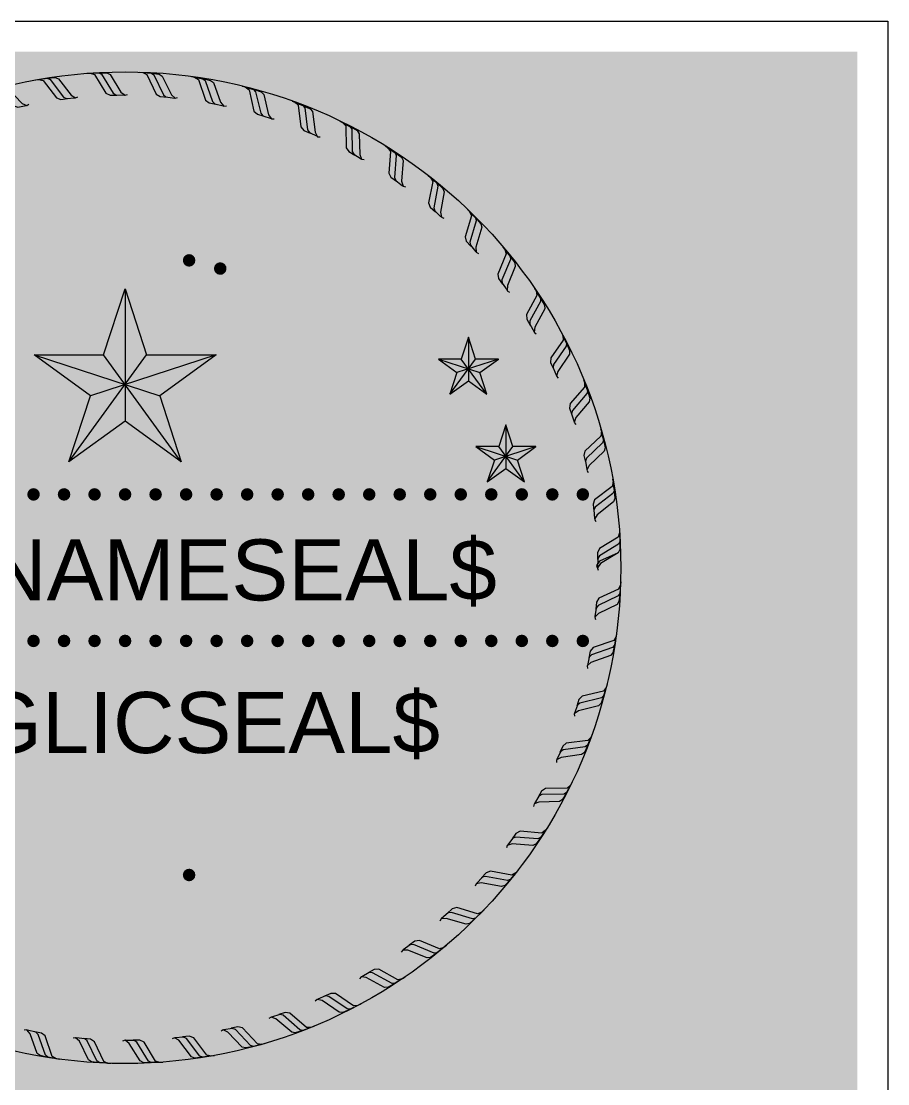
# Model space of a CAD drawing. Extents: x 0 to 2.5, y 0 to 3.3.
# Drawn here: x 1.08 to 2.5, y 1.56 to 3.3 of the extents above; entities that cross this region are included whole.
import ezdxf
from ezdxf.enums import TextEntityAlignment as Align

# ---------------------------------------------------------------- set-up
doc = ezdxf.new("R2010")
doc.units = 0
doc.header["$LTSCALE"] = 0.01
doc.header["$MEASUREMENT"] = 0
doc.layers.get('0').update_dxf_attribs({"color": 4, "lineweight": 20})
doc.layers.get('Defpoints').update_dxf_attribs({"color": 111, "lineweight": 20})
doc.layers.add('G-NPLT', color=252, linetype='Continuous', lineweight=20, plot=False)
doc.styles.add('COA', font='arial.ttf')

msp = doc.modelspace()

# ---------------------------------------------------------------- hatches: boundary and pattern name
at = {"linetype": 'ByBlock', "lineweight": -2, "true_color": 0xffffff, "transparency": 16777216}
h = msp.add_hatch(color=7, dxfattribs=at)
h.dxf.hatch_style = 1
edge = h.paths.add_edge_path()
edge.add_line((2.45, 3.25), (0.05, 3.25))
edge.add_line((2.45, 0.05), (2.45, 3.25))
edge.add_line((0.05, 0.05), (2.45, 0.05))
edge.add_line((0.05, 3.25), (0.05, 0.05))
at = {"linetype": 'ByBlock', "lineweight": -2, "transparency": 16777216}
h = msp.add_hatch(color=0, dxfattribs=at)
edge = h.paths.add_edge_path()
edge.add_arc((1.1977, 2.9164), 0.0103, 109.3807, 469.3807, ccw=False)
h = msp.add_hatch(color=0, dxfattribs=at)
edge = h.paths.add_edge_path()
edge.add_arc((1.2504, 2.9191), 0.0103, 103.4957, 463.4957, ccw=False)
h = msp.add_hatch(color=0, dxfattribs=at)
edge = h.paths.add_edge_path()
edge.add_arc((1.3031, 2.9164), 0.0103, 97.6108, 457.6108, ccw=False)
h = msp.add_hatch(color=0, dxfattribs=at)
edge = h.paths.add_edge_path()
edge.add_arc((1.1455, 2.9083), 0.0103, 115.2656, 475.2656, ccw=False)
h = msp.add_hatch(color=0, dxfattribs=at)
edge = h.paths.add_edge_path()
edge.add_arc((1.3553, 2.9083), 0.0103, 91.7258, 451.7258, ccw=False)
h = msp.add_hatch(color=0, dxfattribs=at)
edge = h.paths.add_edge_path()
edge.add_arc((1.0945, 2.8949), 0.0103, 121.1506, 481.1506, ccw=False)
h = msp.add_hatch(color=0, dxfattribs=at)
edge = h.paths.add_edge_path()
edge.add_arc((1.4063, 2.8949), 0.0103, 85.8409, 445.8409, ccw=False)
h = msp.add_hatch(color=0, dxfattribs=at)
edge = h.paths.add_edge_path()
edge.add_arc((1.4558, 2.8763), 0.0103, 79.956, 439.956, ccw=False)
h = msp.add_hatch(color=0, dxfattribs=at)
h.dxf.hatch_style = 1
h.paths.add_polyline_path([(1.2504, 2.7049), (1.2152, 2.7533), (1.1014, 2.7533)])
h.paths.add_polyline_path([(1.2504, 2.7049), (1.1935, 2.6864), (1.1583, 2.5782)])
h.paths.add_polyline_path([(1.2504, 2.7049), (1.2504, 2.6451), (1.3425, 2.5782)])
h.paths.add_polyline_path([(1.2504, 2.7049), (1.3073, 2.6864), (1.3994, 2.7533)])
h.paths.add_polyline_path([(1.2504, 2.8615), (1.2504, 2.7049), (1.2856, 2.7533)])
h = msp.add_hatch(color=0, dxfattribs=at)
h.dxf.hatch_style = 1
h.paths.add_polyline_path([(1.2504, 2.7049), (1.2152, 2.7533), (1.1014, 2.7533)])
h.paths.add_polyline_path([(1.2504, 2.7049), (1.1935, 2.6864), (1.1583, 2.5782)])
h.paths.add_polyline_path([(1.2504, 2.7049), (1.2504, 2.6451), (1.3425, 2.5782)])
h.paths.add_polyline_path([(1.2504, 2.7049), (1.3073, 2.6864), (1.3994, 2.7533)])
h.paths.add_polyline_path([(1.2504, 2.8615), (1.2504, 2.7049), (1.2856, 2.7533)])
h = msp.add_hatch(color=0, dxfattribs=at)
edge = h.paths.add_edge_path()
edge.add_arc((1.503, 2.8528), 0.0103, 74.071, 434.071, ccw=False)
h = msp.add_hatch(color=0, dxfattribs=at)
edge = h.paths.add_edge_path()
edge.add_arc((1.5476, 2.8245), 0.0103, 68.1861, 428.1861, ccw=False)
h = msp.add_hatch(color=0, dxfattribs=at)
edge = h.paths.add_edge_path()
edge.add_arc((1.5891, 2.7918), 0.0103, 62.3011, 422.3011, ccw=False)
h = msp.add_hatch(color=0, dxfattribs=at)
h.dxf.hatch_style = 1
h.paths.add_polyline_path([(1.8129, 2.7307), (1.8245, 2.7467), (1.862, 2.7467)])
h.paths.add_polyline_path([(1.8129, 2.7307), (1.8316, 2.7246), (1.8432, 2.6889)])
h.paths.add_polyline_path([(1.8129, 2.7307), (1.8129, 2.7109), (1.7825, 2.6889)])
h.paths.add_polyline_path([(1.8129, 2.7307), (1.7941, 2.7246), (1.7637, 2.7467)])
h.paths.add_polyline_path([(1.8129, 2.7824), (1.8129, 2.7307), (1.8013, 2.7467)])
h = msp.add_hatch(color=0, dxfattribs=at)
h.dxf.hatch_style = 1
h.paths.add_polyline_path([(1.8129, 2.7307), (1.8245, 2.7467), (1.862, 2.7467)])
h.paths.add_polyline_path([(1.8129, 2.7307), (1.8316, 2.7246), (1.8432, 2.6889)])
h.paths.add_polyline_path([(1.8129, 2.7307), (1.8129, 2.7109), (1.7825, 2.6889)])
h.paths.add_polyline_path([(1.8129, 2.7307), (1.7941, 2.7246), (1.7637, 2.7467)])
h.paths.add_polyline_path([(1.8129, 2.7824), (1.8129, 2.7307), (1.8013, 2.7467)])
h = msp.add_hatch(color=0, dxfattribs=at)
edge = h.paths.add_edge_path()
edge.add_arc((1.627, 2.7551), 0.0103, 56.4162, 416.4162, ccw=False)
h = msp.add_hatch(color=0, dxfattribs=at)
edge = h.paths.add_edge_path()
edge.add_arc((1.6609, 2.7146), 0.0103, 50.5312, 410.5312, ccw=False)
h = msp.add_hatch(color=0, dxfattribs=at)
edge = h.paths.add_edge_path()
edge.add_arc((1.6905, 2.6709), 0.0103, 44.6463, 404.6463, ccw=False)
h = msp.add_hatch(color=0, dxfattribs=at)
edge = h.paths.add_edge_path()
edge.add_arc((1.7154, 2.6244), 0.0103, 38.7614, 398.7614, ccw=False)
h = msp.add_hatch(color=0, dxfattribs=at)
h.dxf.hatch_style = 1
h.paths.add_polyline_path([(1.8743, 2.5872), (1.8859, 2.6032), (1.9235, 2.6032)])
h.paths.add_polyline_path([(1.8743, 2.5872), (1.8931, 2.5811), (1.9047, 2.5454)])
h.paths.add_polyline_path([(1.8743, 2.5872), (1.8743, 2.5674), (1.8439, 2.5454)])
h.paths.add_polyline_path([(1.8743, 2.5872), (1.8555, 2.5811), (1.8252, 2.6032)])
h.paths.add_polyline_path([(1.8743, 2.6389), (1.8743, 2.5872), (1.8627, 2.6032)])
h = msp.add_hatch(color=0, dxfattribs=at)
h.dxf.hatch_style = 1
h.paths.add_polyline_path([(1.8743, 2.5872), (1.8859, 2.6032), (1.9235, 2.6032)])
h.paths.add_polyline_path([(1.8743, 2.5872), (1.8931, 2.5811), (1.9047, 2.5454)])
h.paths.add_polyline_path([(1.8743, 2.5872), (1.8743, 2.5674), (1.8439, 2.5454)])
h.paths.add_polyline_path([(1.8743, 2.5872), (1.8555, 2.5811), (1.8252, 2.6032)])
h.paths.add_polyline_path([(1.8743, 2.6389), (1.8743, 2.5872), (1.8627, 2.6032)])
h = msp.add_hatch(color=0, dxfattribs=at)
edge = h.paths.add_edge_path()
edge.add_arc((1.7355, 2.5755), 0.0103, 32.8764, 392.8764, ccw=False)
h = msp.add_hatch(color=0, dxfattribs=at)
edge = h.paths.add_edge_path()
edge.add_arc((1.1004, 2.5249), 0.0103, 180, 540, ccw=False)
h = msp.add_hatch(color=0, dxfattribs=at)
edge = h.paths.add_edge_path()
edge.add_arc((1.1504, 2.5249), 0.0103, 180, 540, ccw=False)
h = msp.add_hatch(color=0, dxfattribs=at)
edge = h.paths.add_edge_path()
edge.add_arc((1.2004, 2.5249), 0.0103, 180, 540, ccw=False)
h = msp.add_hatch(color=0, dxfattribs=at)
edge = h.paths.add_edge_path()
edge.add_arc((1.2504, 2.5249), 0.0103, 180, 540, ccw=False)
h = msp.add_hatch(color=0, dxfattribs=at)
edge = h.paths.add_edge_path()
edge.add_arc((1.2504, 2.5249), 0.0103, 0, 360)
h = msp.add_hatch(color=0, dxfattribs=at)
edge = h.paths.add_edge_path()
edge.add_arc((1.3004, 2.5249), 0.0103, 0, 360)
h = msp.add_hatch(color=0, dxfattribs=at)
edge = h.paths.add_edge_path()
edge.add_arc((1.3504, 2.5249), 0.0103, 0, 360)
h = msp.add_hatch(color=0, dxfattribs=at)
edge = h.paths.add_edge_path()
edge.add_arc((1.4004, 2.5249), 0.0103, 0, 360)
h = msp.add_hatch(color=0, dxfattribs=at)
edge = h.paths.add_edge_path()
edge.add_arc((1.4504, 2.5249), 0.0103, 0, 360)
h = msp.add_hatch(color=0, dxfattribs=at)
edge = h.paths.add_edge_path()
edge.add_arc((1.5004, 2.5249), 0.0103, 0, 360)
h = msp.add_hatch(color=0, dxfattribs=at)
edge = h.paths.add_edge_path()
edge.add_arc((1.5504, 2.5249), 0.0103, 0, 360)
h = msp.add_hatch(color=0, dxfattribs=at)
edge = h.paths.add_edge_path()
edge.add_arc((1.6004, 2.5249), 0.0103, 0, 360)
h = msp.add_hatch(color=0, dxfattribs=at)
edge = h.paths.add_edge_path()
edge.add_arc((1.6504, 2.5249), 0.0103, 0, 360)
h = msp.add_hatch(color=0, dxfattribs=at)
edge = h.paths.add_edge_path()
edge.add_arc((1.7004, 2.5249), 0.0103, 0, 360)
h = msp.add_hatch(color=0, dxfattribs=at)
edge = h.paths.add_edge_path()
edge.add_arc((1.7504, 2.5249), 0.0103, 26.9915, 386.9915, ccw=False)
h = msp.add_hatch(color=0, dxfattribs=at)
edge = h.paths.add_edge_path()
edge.add_arc((1.7504, 2.5249), 0.0103, 0, 360)
h = msp.add_hatch(color=0, dxfattribs=at)
edge = h.paths.add_edge_path()
edge.add_arc((1.8004, 2.5249), 0.0103, 0, 360)
h = msp.add_hatch(color=0, dxfattribs=at)
edge = h.paths.add_edge_path()
edge.add_arc((1.8504, 2.5249), 0.0103, 0, 360)
h = msp.add_hatch(color=0, dxfattribs=at)
edge = h.paths.add_edge_path()
edge.add_arc((1.9004, 2.5249), 0.0103, 0, 360)
h = msp.add_hatch(color=0, dxfattribs=at)
edge = h.paths.add_edge_path()
edge.add_arc((1.9504, 2.5249), 0.0103, 0, 360)
h = msp.add_hatch(color=0, dxfattribs=at)
edge = h.paths.add_edge_path()
edge.add_arc((2.0004, 2.5249), 0.0103, 0, 360)
h = msp.add_hatch(color=0, dxfattribs=at)
edge = h.paths.add_edge_path()
edge.add_arc((1.1004, 2.2849), 0.0103, 180, 540, ccw=False)
h = msp.add_hatch(color=0, dxfattribs=at)
edge = h.paths.add_edge_path()
edge.add_arc((1.1504, 2.2849), 0.0103, 180, 540, ccw=False)
h = msp.add_hatch(color=0, dxfattribs=at)
edge = h.paths.add_edge_path()
edge.add_arc((1.2004, 2.2849), 0.0103, 180, 540, ccw=False)
h = msp.add_hatch(color=0, dxfattribs=at)
edge = h.paths.add_edge_path()
edge.add_arc((1.2504, 2.2849), 0.0103, 0, 360)
h = msp.add_hatch(color=0, dxfattribs=at)
edge = h.paths.add_edge_path()
edge.add_arc((1.2504, 2.2849), 0.0103, 180, 540, ccw=False)
h = msp.add_hatch(color=0, dxfattribs=at)
edge = h.paths.add_edge_path()
edge.add_arc((1.3004, 2.2849), 0.0103, 0, 360)
h = msp.add_hatch(color=0, dxfattribs=at)
edge = h.paths.add_edge_path()
edge.add_arc((1.3504, 2.2849), 0.0103, 0, 360)
h = msp.add_hatch(color=0, dxfattribs=at)
edge = h.paths.add_edge_path()
edge.add_arc((1.4004, 2.2849), 0.0103, 0, 360)
h = msp.add_hatch(color=0, dxfattribs=at)
edge = h.paths.add_edge_path()
edge.add_arc((1.4504, 2.2849), 0.0103, 0, 360)
h = msp.add_hatch(color=0, dxfattribs=at)
edge = h.paths.add_edge_path()
edge.add_arc((1.5004, 2.2849), 0.0103, 0, 360)
h = msp.add_hatch(color=0, dxfattribs=at)
edge = h.paths.add_edge_path()
edge.add_arc((1.5504, 2.2849), 0.0103, 0, 360)
h = msp.add_hatch(color=0, dxfattribs=at)
edge = h.paths.add_edge_path()
edge.add_arc((1.6004, 2.2849), 0.0103, 0, 360)
h = msp.add_hatch(color=0, dxfattribs=at)
edge = h.paths.add_edge_path()
edge.add_arc((1.6504, 2.2849), 0.0103, 0, 360)
h = msp.add_hatch(color=0, dxfattribs=at)
edge = h.paths.add_edge_path()
edge.add_arc((1.7004, 2.2849), 0.0103, 0, 360)
h = msp.add_hatch(color=0, dxfattribs=at)
edge = h.paths.add_edge_path()
edge.add_arc((1.7504, 2.2849), 0.0103, -26.9915, 333.0085)
h = msp.add_hatch(color=0, dxfattribs=at)
edge = h.paths.add_edge_path()
edge.add_arc((1.7504, 2.2849), 0.0103, 0, 360)
h = msp.add_hatch(color=0, dxfattribs=at)
edge = h.paths.add_edge_path()
edge.add_arc((1.8004, 2.2849), 0.0103, 0, 360)
h = msp.add_hatch(color=0, dxfattribs=at)
edge = h.paths.add_edge_path()
edge.add_arc((1.8504, 2.2849), 0.0103, 0, 360)
h = msp.add_hatch(color=0, dxfattribs=at)
edge = h.paths.add_edge_path()
edge.add_arc((1.9004, 2.2849), 0.0103, 0, 360)
h = msp.add_hatch(color=0, dxfattribs=at)
edge = h.paths.add_edge_path()
edge.add_arc((1.9504, 2.2849), 0.0103, 0, 360)
h = msp.add_hatch(color=0, dxfattribs=at)
edge = h.paths.add_edge_path()
edge.add_arc((2.0004, 2.2849), 0.0103, 0, 360)
h = msp.add_hatch(color=0, dxfattribs=at)
edge = h.paths.add_edge_path()
edge.add_arc((1.7355, 2.2343), 0.0103, -32.8764, 327.1236)
h = msp.add_hatch(color=0, dxfattribs=at)
edge = h.paths.add_edge_path()
edge.add_arc((1.7154, 2.1854), 0.0103, -38.7614, 321.2386)
h = msp.add_hatch(color=0, dxfattribs=at)
edge = h.paths.add_edge_path()
edge.add_arc((1.6905, 2.1389), 0.0103, -44.6463, 315.3537)
h = msp.add_hatch(color=0, dxfattribs=at)
edge = h.paths.add_edge_path()
edge.add_arc((1.6609, 2.0952), 0.0103, -50.5312, 309.4688)
h = msp.add_hatch(color=0, dxfattribs=at)
edge = h.paths.add_edge_path()
edge.add_arc((1.627, 2.0547), 0.0103, -56.4162, 303.5838)
h = msp.add_hatch(color=0, dxfattribs=at)
edge = h.paths.add_edge_path()
edge.add_arc((1.5891, 2.018), 0.0103, -62.3011, 297.6989)
h = msp.add_hatch(color=0, dxfattribs=at)
edge = h.paths.add_edge_path()
edge.add_arc((1.5476, 1.9853), 0.0103, -68.1861, 291.8139)
h = msp.add_hatch(color=0, dxfattribs=at)
edge = h.paths.add_edge_path()
edge.add_arc((1.503, 1.957), 0.0103, -74.071, 285.929)
h = msp.add_hatch(color=0, dxfattribs=at)
edge = h.paths.add_edge_path()
edge.add_arc((1.4558, 1.9335), 0.0103, -79.956, 280.044)
h = msp.add_hatch(color=0, dxfattribs=at)
edge = h.paths.add_edge_path()
edge.add_arc((1.0945, 1.9149), 0.0103, -121.1506, 238.8494)
h = msp.add_hatch(color=0, dxfattribs=at)
edge = h.paths.add_edge_path()
edge.add_arc((1.4063, 1.9149), 0.0103, -85.8409, 274.1591)
h = msp.add_hatch(color=0, dxfattribs=at)
edge = h.paths.add_edge_path()
edge.add_arc((1.1455, 1.9015), 0.0103, -115.2656, 244.7344)
h = msp.add_hatch(color=0, dxfattribs=at)
edge = h.paths.add_edge_path()
edge.add_arc((1.1977, 1.8934), 0.0103, -109.3807, 250.6193)
h = msp.add_hatch(color=0, dxfattribs=at)
edge = h.paths.add_edge_path()
edge.add_arc((1.2504, 1.8907), 0.0103, -103.4957, 256.5043)
h = msp.add_hatch(color=0, dxfattribs=at)
edge = h.paths.add_edge_path()
edge.add_arc((1.3031, 1.8934), 0.0103, -97.6108, 262.3892)
h = msp.add_hatch(color=0, dxfattribs=at)
edge = h.paths.add_edge_path()
edge.add_arc((1.3553, 1.9015), 0.0103, -91.7258, 268.2742)

# ---------------------------------------------------------------- linework, layer by layer
at = {"color": 0, "linetype": 'ByBlock', "lineweight": -2, "transparency": 16777216, "flags": 128}
for points in [[(1.1038, 3.2041), (1.1088, 3.2047), (1.1162, 3.2032), (1.1378, 3.1746), (1.145, 3.172), (1.1562, 3.1733)], [(1.1091, 3.2046), (1.123, 3.2065), (1.1275, 3.2046), (1.1495, 3.1758), (1.1544, 3.1735), (1.1683, 3.1746)], [(1.1226, 3.2067), (1.1359, 3.2079), (1.1414, 3.2058), (1.1622, 3.1789), (1.1694, 3.1745), (1.1731, 3.1763)], [(1.1882, 3.215), (1.1932, 3.2151), (1.2004, 3.2128), (1.2189, 3.1821), (1.2257, 3.1788), (1.237, 3.1789)], [(1.1934, 3.215), (1.2075, 3.2154), (1.2117, 3.2131), (1.2307, 3.1821), (1.2353, 3.1793), (1.2492, 3.1789)], [(1.2071, 3.2157), (1.2204, 3.2154), (1.2257, 3.2128), (1.2436, 3.1838), (1.2503, 3.1788), (1.2542, 3.1802)], [(1.2743, 3.2164), (1.2793, 3.216), (1.2862, 3.213), (1.3014, 3.1805), (1.3079, 3.1765), (1.3191, 3.1754)], [(1.2795, 3.2159), (1.2936, 3.2148), (1.2975, 3.2121), (1.3131, 3.1793), (1.3174, 3.176), (1.3313, 3.1742)], [(1.2932, 3.2151), (1.3064, 3.2135), (1.3114, 3.2103), (1.3262, 3.1796), (1.3322, 3.1739), (1.3363, 3.1749)], [(1.359, 3.2095), (1.3639, 3.2086), (1.3705, 3.2048), (1.3822, 3.1709), (1.3882, 3.1663), (1.3993, 3.164)], [(1.3641, 3.2084), (1.378, 3.2059), (1.3817, 3.2027), (1.3937, 3.1685), (1.3977, 3.1647), (1.4112, 3.1615)], [(1.3777, 3.2062), (1.3906, 3.2032), (1.3952, 3.1995), (1.4067, 3.1675), (1.4122, 3.1611), (1.4163, 3.1617)], [(1.0262, 3.1855), (1.0399, 3.1888), (1.0445, 3.1874), (1.0695, 3.1611), (1.0746, 3.1592), (1.0883, 3.1618)], [(1.0395, 3.189), (1.0525, 3.1915), (1.0582, 3.19), (1.0818, 3.1654), (1.0893, 3.1618), (1.0929, 3.164)], [(1.4425, 3.1937), (1.4473, 3.1923), (1.4535, 3.1879), (1.4616, 3.1529), (1.4671, 3.1477), (1.4778, 3.1443)], [(1.4475, 3.1921), (1.461, 3.1882), (1.4643, 3.1846), (1.4728, 3.1493), (1.4763, 3.1452), (1.4895, 3.1406)], [(1.4607, 3.1885), (1.4733, 3.1842), (1.4775, 3.18), (1.4856, 3.1469), (1.4904, 3.1401), (1.4945, 3.1402)], [(1.5239, 3.1693), (1.5286, 3.1674), (1.5342, 3.1624), (1.5386, 3.1268), (1.5435, 3.121), (1.5539, 3.1164)], [(1.5287, 3.1671), (1.5418, 3.1618), (1.5447, 3.158), (1.5494, 3.122), (1.5524, 3.1175), (1.565, 3.1115)], [(1.5415, 3.1622), (1.5536, 3.1566), (1.5573, 3.152), (1.5619, 3.1183), (1.5659, 3.1109), (1.5701, 3.1106)], [(1.6023, 3.1365), (1.6067, 3.1341), (1.6119, 3.1285), (1.6125, 3.0927), (1.6168, 3.0864), (1.6266, 3.0808)], [(1.6069, 3.1339), (1.6193, 3.1272), (1.6218, 3.1231), (1.6227, 3.0868), (1.6253, 3.082), (1.6372, 3.0748)], [(1.6191, 3.1276), (1.6305, 3.1208), (1.6337, 3.1158), (1.6348, 3.0818), (1.638, 3.0741), (1.6421, 3.0733)], [(1.6769, 3.0957), (1.681, 3.0929), (1.6855, 3.0868), (1.6824, 3.051), (1.686, 3.0444), (1.6952, 3.0378)], [(1.6812, 3.0926), (1.6928, 3.0847), (1.6948, 3.0803), (1.692, 3.0441), (1.694, 3.0391), (1.7051, 3.0306)], [(1.6926, 3.0851), (1.7032, 3.0771), (1.7059, 3.0719), (1.7034, 3.0379), (1.7058, 3.0299), (1.7098, 3.0287)], [(1.7468, 3.0473), (1.7506, 3.0441), (1.7544, 3.0375), (1.7476, 3.0023), (1.7505, 2.9953), (1.7589, 2.9878)], [(1.7507, 3.0438), (1.7614, 3.0347), (1.763, 3.0301), (1.7564, 2.9944), (1.7579, 2.9892), (1.768, 2.9797)], [(1.7613, 3.0352), (1.771, 3.0261), (1.7732, 3.0206), (1.7671, 2.9871), (1.7687, 2.9789), (1.7725, 2.9773)], [(1.8112, 2.9919), (1.8147, 2.9883), (1.8178, 2.9814), (1.8074, 2.9471), (1.8095, 2.9398), (1.8171, 2.9314)], [(1.8147, 2.988), (1.8245, 2.9778), (1.8256, 2.9731), (1.8152, 2.9383), (1.8162, 2.933), (1.8253, 2.9224)], [(1.8244, 2.9783), (1.8331, 2.9682), (1.8347, 2.9625), (1.8252, 2.9299), (1.8258, 2.9215), (1.8295, 2.9195)], [(1.8695, 2.93), (1.8726, 2.9261), (1.875, 2.9189), (1.861, 2.8859), (1.8623, 2.8784), (1.869, 2.8693)], [(1.8726, 2.9258), (1.8812, 2.9147), (1.8818, 2.9099), (1.8679, 2.8763), (1.8683, 2.8709), (1.8763, 2.8595)], [(1.8812, 2.9151), (1.8888, 2.9042), (1.8898, 2.8984), (1.8769, 2.8669), (1.8767, 2.8585), (1.8801, 2.8562)], [(1.921, 2.8624), (1.9237, 2.8582), (1.9253, 2.8508), (1.9079, 2.8194), (1.9085, 2.8118), (1.9142, 2.8021)], [(1.9237, 2.8579), (1.9311, 2.8459), (1.9312, 2.8411), (1.9138, 2.8092), (1.9137, 2.8038), (1.9204, 2.7915)], [(1.9311, 2.8464), (1.9375, 2.8347), (1.9379, 2.8289), (1.9218, 2.7989), (1.9207, 2.7906), (1.9239, 2.7879)], [(1.9652, 2.7898), (1.9674, 2.7853), (1.9682, 2.7778), (1.9477, 2.7484), (1.9474, 2.7408), (1.9521, 2.7305)], [(1.9673, 2.785), (1.9735, 2.7724), (1.9731, 2.7675), (1.9525, 2.7376), (1.9517, 2.7322), (1.9571, 2.7194)], [(1.9735, 2.7728), (1.9787, 2.7605), (1.9784, 2.7547), (1.9593, 2.7265), (1.9574, 2.7184), (1.9602, 2.7154)], [(2.0015, 2.713), (2.0032, 2.7083), (2.0033, 2.7007), (1.9798, 2.6736), (1.9788, 2.6661), (1.9823, 2.6554)], [(2.0032, 2.708), (2.0079, 2.6947), (2.007, 2.69), (1.9834, 2.6624), (1.9821, 2.6571), (1.9861, 2.6438)], [(2.008, 2.6952), (2.0119, 2.6825), (2.011, 2.6766), (1.989, 2.6507), (1.9863, 2.6428), (1.9888, 2.6395)], [(2.0296, 2.6328), (2.0308, 2.6279), (2.0301, 2.6204), (2.0039, 2.5959), (2.0021, 2.5885), (2.0045, 2.5775)], [(2.0307, 2.6276), (2.0341, 2.614), (2.0327, 2.6093), (2.0063, 2.5844), (2.0045, 2.5792), (2.0071, 2.5656)], [(2.0343, 2.6144), (2.0368, 2.6013), (2.0353, 2.5956), (2.0107, 2.5721), (2.0071, 2.5645), (2.0093, 2.561)], [(2.0492, 2.5501), (2.0499, 2.5451), (2.0483, 2.5377), (2.0197, 2.5161), (2.0172, 2.5089), (2.0184, 2.4977)], [(2.0498, 2.5448), (2.0517, 2.5309), (2.0498, 2.5264), (2.021, 2.5044), (2.0186, 2.4995), (2.0197, 2.4856)], [(2.0519, 2.5313), (2.053, 2.518), (2.0509, 2.5125), (2.024, 2.4917), (2.0197, 2.4845), (2.0215, 2.4808)], [(2.0605, 2.4669), (2.0606, 2.4619), (2.0583, 2.4547), (2.0276, 2.4362), (2.0243, 2.4293), (2.0244, 2.4181)], [(2.0605, 2.4616), (2.0609, 2.4476), (2.0586, 2.4433), (2.0276, 2.4244), (2.0248, 2.4198), (2.0245, 2.4058)], [(2.0612, 2.4479), (2.0609, 2.4346), (2.0583, 2.4294), (2.0279, 2.4154), (2.0229, 2.4087)], [(2.0583, 2.4294), (2.0293, 2.4115), (2.0243, 2.4048)], [(2.062, 2.3766), (2.061, 2.3626), (2.0582, 2.3586), (2.0254, 2.343), (2.0221, 2.3387), (2.0203, 2.3249)], [(2.0625, 2.3818), (2.0622, 2.3769), (2.0591, 2.3699), (2.0266, 2.3547), (2.0227, 2.3483), (2.0215, 2.3371)], [(2.0613, 2.3629), (2.0596, 2.3497), (2.0564, 2.3448), (2.0258, 2.33), (2.02, 2.3239), (2.021, 2.3199)], [(2.0546, 2.2919), (2.0521, 2.2781), (2.0489, 2.2744), (2.0147, 2.2623), (2.011, 2.2584), (2.0078, 2.2448)], [(2.0557, 2.2971), (2.0548, 2.2921), (2.0511, 2.2856), (2.0172, 2.2739), (2.0125, 2.2679), (2.0102, 2.2568)], [(2.0524, 2.2784), (2.0494, 2.2654), (2.0457, 2.2609), (2.0137, 2.2493), (2.0074, 2.2439), (2.0079, 2.2398)], [(2.04, 2.2135), (2.0386, 2.2087), (2.0342, 2.2025), (1.9993, 2.1944), (1.994, 2.1889), (1.9906, 2.1782)], [(2.0348, 2.1953), (2.0305, 2.1827), (2.0263, 2.1785), (1.9933, 2.1704), (1.9864, 2.1656), (1.9865, 2.1615)], [(2.0384, 2.2085), (2.0345, 2.195), (2.0309, 2.1917), (1.9956, 2.1832), (1.9915, 2.1797), (1.9869, 2.1665)], [(2.0136, 2.1272), (2.0083, 2.1141), (2.0044, 2.1112), (1.9684, 2.1065), (1.9639, 2.1035), (1.9579, 2.0909)], [(2.0157, 2.132), (2.0138, 2.1273), (2.0088, 2.1217), (1.9732, 2.1173), (1.9674, 2.1124), (1.9629, 2.102)], [(2.0086, 2.1144), (2.003, 2.1023), (1.9984, 2.0986), (1.9647, 2.094), (1.9574, 2.09), (1.957, 2.0858)], [(1.9741, 2.0367), (1.9673, 2.0253), (1.9623, 2.0221), (1.9283, 2.021), (1.9206, 2.0178), (1.9198, 2.0137)], [(1.9804, 2.0489), (1.9737, 2.0365), (1.9696, 2.034), (1.9333, 2.0331), (1.9285, 2.0305), (1.9213, 2.0186)], [(1.983, 2.0535), (1.9806, 2.0491), (1.975, 2.0439), (1.9392, 2.0433), (1.9329, 2.039), (1.9273, 2.0292)], [(1.9392, 1.9745), (1.9313, 1.9629), (1.9269, 1.9608), (1.8907, 1.9637), (1.8857, 1.9617), (1.8772, 1.9506)], [(1.9423, 1.9788), (1.9394, 1.9747), (1.9333, 1.9702), (1.8976, 1.9733), (1.8909, 1.9697), (1.8844, 1.9605)], [(1.9317, 1.9631), (1.9237, 1.9525), (1.9184, 1.9498), (1.8845, 1.9523), (1.8765, 1.9499), (1.8753, 1.9459)], [(1.8904, 1.9049), (1.8813, 1.8941), (1.8768, 1.8926), (1.8411, 1.8992), (1.8359, 1.8977), (1.8263, 1.8875)], [(1.8939, 1.9088), (1.8907, 1.905), (1.8842, 1.9012), (1.849, 1.908), (1.8419, 1.9051), (1.8344, 1.8967)], [(1.8818, 1.8943), (1.8727, 1.8845), (1.8672, 1.8824), (1.8337, 1.8885), (1.8255, 1.8869), (1.8239, 1.8831)], [(1.8386, 1.8442), (1.8349, 1.8408), (1.828, 1.8377), (1.7938, 1.8481), (1.7865, 1.846), (1.7781, 1.8384)], [(1.825, 1.8311), (1.8149, 1.8223), (1.8092, 1.8208), (1.7765, 1.8303), (1.7682, 1.8296), (1.7662, 1.826)], [(1.8347, 1.8407), (1.8245, 1.831), (1.8198, 1.8299), (1.785, 1.8402), (1.7797, 1.8393), (1.7691, 1.8302)], [(1.7768, 1.7858), (1.7728, 1.7828), (1.7656, 1.7804), (1.7326, 1.7944), (1.7251, 1.793), (1.716, 1.7863)], [(1.7619, 1.7741), (1.7509, 1.7665), (1.7451, 1.7656), (1.7136, 1.7784), (1.7053, 1.7786), (1.7029, 1.7752)], [(1.7725, 1.7827), (1.7614, 1.7741), (1.7566, 1.7735), (1.7231, 1.7874), (1.7176, 1.787), (1.7062, 1.7791)], [(1.7046, 1.7315), (1.6927, 1.7241), (1.6878, 1.724), (1.6559, 1.7414), (1.6505, 1.7416), (1.6383, 1.7349)], [(1.7092, 1.7342), (1.7049, 1.7316), (1.6975, 1.7299), (1.6661, 1.7473), (1.6586, 1.7467), (1.6488, 1.741)], [(1.6931, 1.7241), (1.6815, 1.7177), (1.6756, 1.7174), (1.6456, 1.7335), (1.6373, 1.7345), (1.6346, 1.7313)], [(1.6366, 1.6899), (1.632, 1.6877), (1.6245, 1.6869), (1.5951, 1.7074), (1.5876, 1.7076), (1.5773, 1.703)], [(1.6196, 1.6815), (1.6073, 1.6764), (1.6014, 1.6767), (1.5733, 1.6958), (1.5651, 1.6977), (1.5621, 1.6949)], [(1.6318, 1.6877), (1.6191, 1.6816), (1.6143, 1.682), (1.5844, 1.7026), (1.579, 1.7034), (1.5661, 1.698)], [(1.5547, 1.6518), (1.5415, 1.647), (1.5367, 1.6479), (1.5092, 1.6716), (1.5039, 1.6728), (1.4905, 1.6688)], [(1.5597, 1.6534), (1.555, 1.6518), (1.5474, 1.6517), (1.5204, 1.6752), (1.5128, 1.6762), (1.5021, 1.6727)], [(1.5419, 1.6469), (1.5292, 1.643), (1.5234, 1.6439), (1.4974, 1.6659), (1.4895, 1.6687), (1.4862, 1.6662)], [(1.1239, 1.6026), (1.111, 1.6056), (1.1064, 1.6093), (1.0949, 1.6414), (1.0894, 1.6477), (1.0853, 1.6472)], [(1.1375, 1.6005), (1.1236, 1.603), (1.1199, 1.6061), (1.1079, 1.6404), (1.1039, 1.6441), (1.0904, 1.6473)], [(1.1426, 1.5994), (1.1377, 1.6003), (1.1311, 1.604), (1.1194, 1.6379), (1.1134, 1.6426), (1.1023, 1.6448)], [(1.3915, 1.605), (1.3776, 1.603), (1.3731, 1.6049), (1.351, 1.6338), (1.3462, 1.6361), (1.3323, 1.635)], [(1.3967, 1.6055), (1.3918, 1.6049), (1.3844, 1.6064), (1.3628, 1.635), (1.3556, 1.6375), (1.3444, 1.6363)], [(1.4611, 1.6206), (1.4481, 1.6181), (1.4424, 1.6196), (1.4188, 1.6442), (1.4113, 1.6477), (1.4077, 1.6455)], [(1.4744, 1.6241), (1.4607, 1.6207), (1.4561, 1.6222), (1.4311, 1.6485), (1.426, 1.6503), (1.4123, 1.6478)], [(1.4795, 1.6252), (1.4746, 1.624), (1.4671, 1.6248), (1.4426, 1.651), (1.4352, 1.6528), (1.4242, 1.6504)], [(1.2085, 1.5938), (1.1953, 1.5955), (1.1903, 1.5987), (1.1755, 1.6293), (1.1694, 1.635), (1.1654, 1.6341)], [(1.2221, 1.5931), (1.2081, 1.5941), (1.2041, 1.5969), (1.1885, 1.6297), (1.1842, 1.633), (1.1704, 1.6347)], [(1.2274, 1.5925), (1.2224, 1.5929), (1.2154, 1.5959), (1.2003, 1.6284), (1.1938, 1.6324), (1.1826, 1.6335)], [(1.2935, 1.5939), (1.2802, 1.5941), (1.2749, 1.5968), (1.257, 1.6257), (1.2503, 1.6308), (1.2464, 1.6294)], [(1.3071, 1.5946), (1.2931, 1.5941), (1.2888, 1.5965), (1.2699, 1.6274), (1.2653, 1.6303), (1.2513, 1.6306)], [(1.3124, 1.5946), (1.3074, 1.5944), (1.3002, 1.5967), (1.2817, 1.6274), (1.2748, 1.6307), (1.2636, 1.6307)], [(1.378, 1.6028), (1.3647, 1.6017), (1.3592, 1.6038), (1.3384, 1.6307), (1.3312, 1.635), (1.3275, 1.6333)]]:
    msp.add_lwpolyline(points, dxfattribs=at)
at = {"color": 0, "linetype": 'ByBlock', "lineweight": -2, "transparency": 16777216}
for points in [[(1.2152, 2.7533), (1.2504, 2.8615)], [(1.2152, 2.7533), (1.2504, 2.8615)], [(1.2504, 2.8615), (1.2856, 2.7533)], [(1.2504, 2.8615), (1.2504, 2.6451)], [(1.2504, 2.8615), (1.2856, 2.7533)], [(1.2504, 2.8615), (1.2504, 2.6451)], [(1.8129, 2.7824), (1.8013, 2.7467)], [(1.8129, 2.7824), (1.8013, 2.7467)], [(1.8245, 2.7467), (1.8129, 2.7824)], [(1.8129, 2.7824), (1.8129, 2.7109)], [(1.8245, 2.7467), (1.8129, 2.7824)], [(1.8129, 2.7824), (1.8129, 2.7109)], [(1.1935, 2.6864), (1.1014, 2.7533)], [(1.1014, 2.7533), (1.2152, 2.7533)], [(1.1014, 2.7533), (1.3073, 2.6864)], [(1.1935, 2.6864), (1.1014, 2.7533)], [(1.1014, 2.7533), (1.2152, 2.7533)], [(1.1014, 2.7533), (1.3073, 2.6864)], [(1.1583, 2.5782), (1.2856, 2.7533)], [(1.1583, 2.5782), (1.2856, 2.7533)], [(1.3994, 2.7533), (1.1935, 2.6864)], [(1.3994, 2.7533), (1.1935, 2.6864)], [(1.3425, 2.5782), (1.2152, 2.7533)], [(1.3425, 2.5782), (1.2152, 2.7533)], [(1.2856, 2.7533), (1.3994, 2.7533)], [(1.2856, 2.7533), (1.3994, 2.7533)], [(1.3994, 2.7533), (1.3073, 2.6864)], [(1.3994, 2.7533), (1.3073, 2.6864)], [(1.8013, 2.7467), (1.7637, 2.7467)], [(1.7637, 2.7467), (1.7941, 2.7246)], [(1.7637, 2.7467), (1.8316, 2.7246)], [(1.8013, 2.7467), (1.7637, 2.7467)], [(1.7637, 2.7467), (1.7941, 2.7246)], [(1.7637, 2.7467), (1.8316, 2.7246)], [(1.7825, 2.6889), (1.8245, 2.7467)], [(1.7825, 2.6889), (1.8245, 2.7467)], [(1.862, 2.7467), (1.7941, 2.7246)], [(1.862, 2.7467), (1.7941, 2.7246)], [(1.8432, 2.6889), (1.8013, 2.7467)], [(1.8432, 2.6889), (1.8013, 2.7467)], [(1.862, 2.7467), (1.8245, 2.7467)], [(1.862, 2.7467), (1.8245, 2.7467)], [(1.8316, 2.7246), (1.862, 2.7467)], [(1.8316, 2.7246), (1.862, 2.7467)], [(1.7941, 2.7246), (1.7825, 2.6889)], [(1.7941, 2.7246), (1.7825, 2.6889)], [(1.8432, 2.6889), (1.8316, 2.7246)], [(1.8432, 2.6889), (1.8316, 2.7246)], [(1.7825, 2.6889), (1.8129, 2.7109)], [(1.7825, 2.6889), (1.8129, 2.7109)], [(1.8129, 2.7109), (1.8432, 2.6889)], [(1.8129, 2.7109), (1.8432, 2.6889)], [(1.1583, 2.5782), (1.1935, 2.6864)], [(1.1583, 2.5782), (1.1935, 2.6864)], [(1.3073, 2.6864), (1.3425, 2.5782)], [(1.3073, 2.6864), (1.3425, 2.5782)], [(1.2504, 2.6451), (1.1583, 2.5782)], [(1.2504, 2.6451), (1.1583, 2.5782)], [(1.3425, 2.5782), (1.2504, 2.6451)], [(1.3425, 2.5782), (1.2504, 2.6451)], [(1.8743, 2.6389), (1.8627, 2.6032)], [(1.8743, 2.6389), (1.8627, 2.6032)], [(1.8859, 2.6032), (1.8743, 2.6389)], [(1.8743, 2.6389), (1.8743, 2.5674)], [(1.8859, 2.6032), (1.8743, 2.6389)], [(1.8743, 2.6389), (1.8743, 2.5674)], [(1.8627, 2.6032), (1.8252, 2.6032)], [(1.8252, 2.6032), (1.8555, 2.5811)], [(1.8252, 2.6032), (1.8931, 2.5811)], [(1.8627, 2.6032), (1.8252, 2.6032)], [(1.8252, 2.6032), (1.8555, 2.5811)], [(1.8252, 2.6032), (1.8931, 2.5811)], [(1.8439, 2.5454), (1.8859, 2.6032)], [(1.8439, 2.5454), (1.8859, 2.6032)], [(1.9235, 2.6032), (1.8555, 2.5811)], [(1.9235, 2.6032), (1.8555, 2.5811)], [(1.9047, 2.5454), (1.8627, 2.6032)], [(1.9047, 2.5454), (1.8627, 2.6032)], [(1.9235, 2.6032), (1.8859, 2.6032)], [(1.9235, 2.6032), (1.8859, 2.6032)], [(1.8931, 2.5811), (1.9235, 2.6032)], [(1.8931, 2.5811), (1.9235, 2.6032)], [(1.8555, 2.5811), (1.8439, 2.5454)], [(1.8555, 2.5811), (1.8439, 2.5454)], [(1.9047, 2.5454), (1.8931, 2.5811)], [(1.9047, 2.5454), (1.8931, 2.5811)], [(1.8439, 2.5454), (1.8743, 2.5674)], [(1.8439, 2.5454), (1.8743, 2.5674)], [(1.8743, 2.5674), (1.9047, 2.5454)], [(1.8743, 2.5674), (1.9047, 2.5454)], [(2.0229, 2.4087), (2.0257, 2.4009)]]:
    msp.add_lwpolyline(points, dxfattribs=at)
at = {"layer": 'Defpoints', "color": 0, "linetype": 'ByBlock', "lineweight": -2, "transparency": 16777216}
msp.add_circle((1.2504, 2.4049), 0.8122, dxfattribs=at)
at = {"layer": 'G-NPLT', "color": 0, "linetype": 'ByBlock', "lineweight": -2, "transparency": 16777216}
msp.add_lwpolyline([(0, 3.3), (2.5, 3.3), (2.5, 0), (0, 0)], close=True, dxfattribs=at)

# ---------------------------------------------------------------- texts
at = {"color": 0, "transparency": 16777216, "style": 'COA'}
for tag, p in [('$ENGNAMESEAL$', (1.25, 2.4)), ('$ENGLICSEAL$', (1.25, 2.15))]:
    msp.add_attdef(tag, text='####', height=0.1, dxfattribs=at).set_placement(p, align=Align.MIDDLE)

doc.saveas('drawing.dxf')
